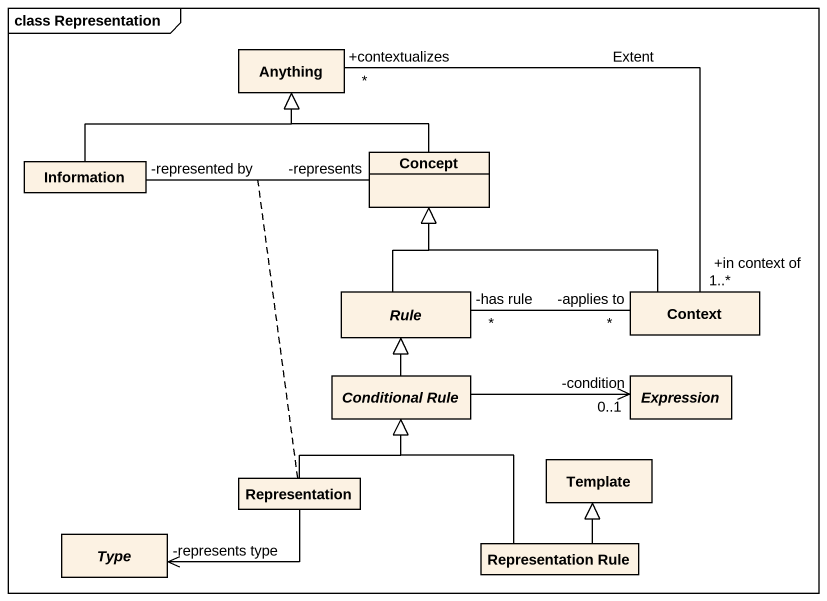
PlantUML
@startuml
mainframe class Representation
hide circle
hide empty members
class Anything
class Information
class Concept
abstract class Rule
class Context
abstract class "Conditional Rule" as Conditional_Rule
abstract class Expression
class Representation
class Template
abstract class Type
class "Representation Rule" as Representation_Rule
Information -right-|> Anything
Information "-represented by" -right- "-represents" Concept
(Information, Concept) .. Representation
Concept -up-|> Anything
Rule -up-|> Concept
Rule "-has rule\n*" -right- "-applies to\n*" Context
Context "+in context of\n1..*" -up- "+contextualizes\n*" Anything : Extent
Context -left-|> Concept
Conditional_Rule -up-|> Rule
Conditional_Rule -right-> "-condition\n0..1" Expression
Representation -up-|> Conditional_Rule
Representation -left-> "-represents type" Type
Representation_Rule -up-|> Conditional_Rule
Representation_Rule -up-|> Template
@enduml
